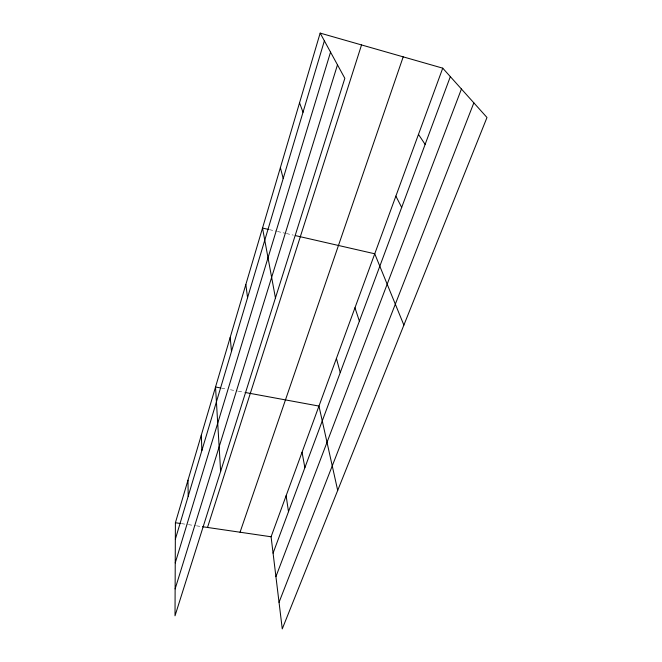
<?xml version="1.0" encoding="UTF-8"?>
<svg xmlns="http://www.w3.org/2000/svg" width="662" height="662" viewBox="0 0 662 662"><rect width="100%" height="100%" fill="white"/><g stroke="black" fill="none" stroke-linecap="round" stroke-linejoin="round"><path stroke-width="0.5" stroke-dasharray="3.31 2.48" d="M181.429 523.634L187.454 524.511M188.455 524.66L195.48 525.694M196.482 525.835L201.505 526.571M221.497 388.114L226.462 389.033M230.434 389.761L237.393 391.043M238.386 391.225L244.344 392.326M269.484 229.656L276.451 231.253M277.444 231.485L285.396 233.305M286.398 233.537L293.357 235.134"/><path stroke-width="0.99" d="M320.16 33.1L175.405 522.748L175.016 615.801L344.836 78.323L320.16 33.1L442.737 68.169L486.984 117.497L282.26 628.9L271.089 536.774L442.737 68.169M175.339 539.24L324.372 40.829M175.24 562.915L330.545 52.141M175.132 588.899L337.479 64.843M207.52 527.457L361.535 44.942M240.049 532.223L403.199 56.858M273.075 553.142L450.334 76.643M275.922 576.619L461.431 89.006M279.041 602.321L473.843 102.85M175.405 522.748L180.428 523.485M202.506 526.72L271.089 536.774M220.504 387.932L215.531 387.013L220.628 471.46M245.337 392.508L318.968 406.071L337.694 490.426M268.491 229.433L262.524 228.067L275.442 297.966M295.343 235.589L374.742 253.786L403.878 325.092M418.475 134.394L425.128 144.399M395.868 196.126L401.685 207.429M299.547 102.817L303.014 112.259M354.964 307.78L359.383 321.144M336.412 358.44L340.235 372.607M280.382 167.635L283.204 178.533M302.054 452.245L304.868 467.695M286.125 495.739L288.5 511.685M245.834 284.528L247.563 297.701M230.202 337.397L231.493 351.464M201.339 435.042L201.869 450.516M187.983 480.207L188.198 496.235"/></g></svg>
